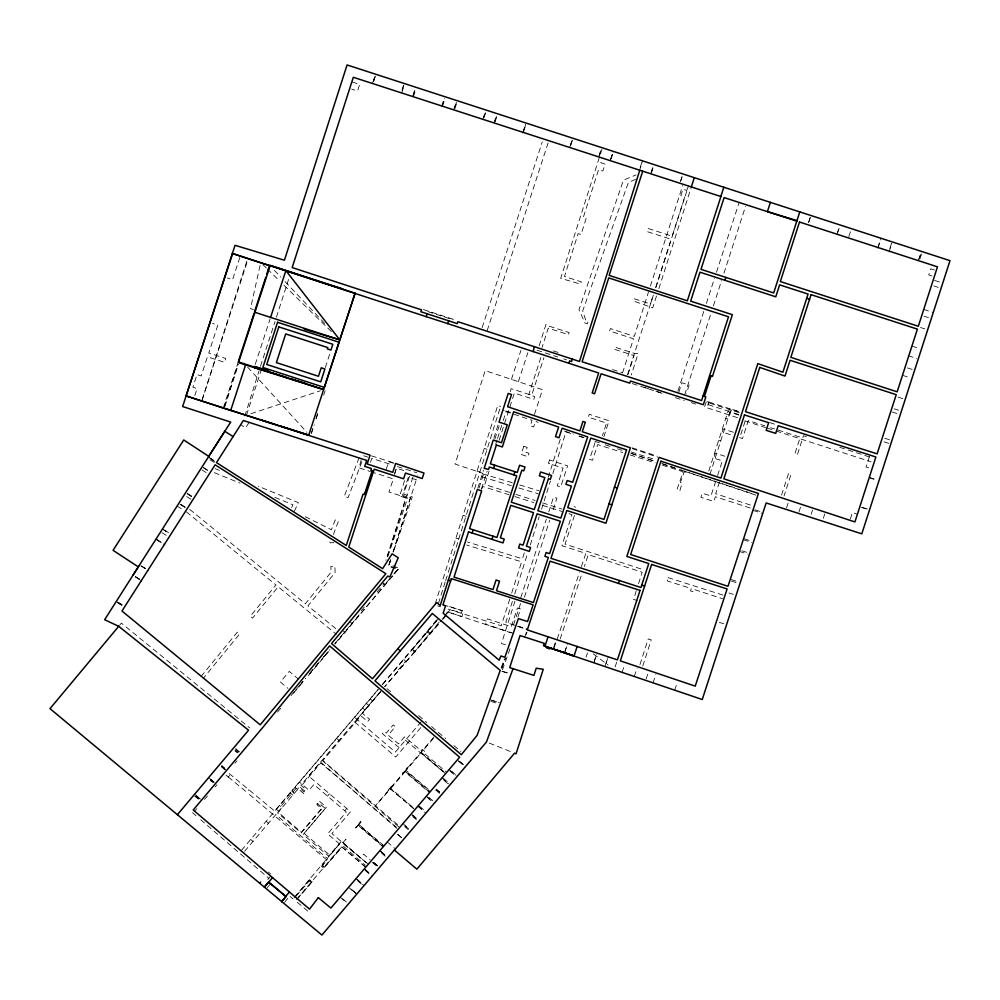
<?xml version="1.0" encoding="UTF-8"?>
<svg xmlns="http://www.w3.org/2000/svg" width="1000" height="1000" viewBox="0 0 1000 1000"><rect width="100%" height="100%" fill="white"/><g stroke="black" fill="none" stroke-linecap="round" stroke-linejoin="round"><path stroke-width="0.75" stroke-dasharray="5 3.75" d="M260.062 265.5L250.512 308.575L253.412 309.613M361.188 459.975L359.012 467.887L370.475 471.562M244.85 416.025L259.125 370.625M435.15 604.025L497.75 405.513L500.7 406.425M438.425 603.5L445.15 582.15L442.325 581.25M445.625 580.662L457.725 542.275M458.663 539.3L478.663 475.887L511.362 485.712M524.325 552.875L522.45 558.812L467.562 542.025M548.212 477.425L560.3 439.175M512.388 601.475L505.812 622.3L527.288 629.538M514.738 594.038L527.9 552.388M530.25 544.95L539.175 516.7M541.525 509.263L550.462 481M552.812 473.562L565.962 431.912L573.212 434.275M224.462 406.637L237.925 364.3M636.3 590.788L633.587 599.35L637.25 600.612M638.55 583.65L642.163 572.238L588.312 554.612L584.362 566.45M311.388 433.7L314.225 424.812M316.112 418.888L318 412.962M323.663 395.188L325.087 390.737M370.513 462.3L371.775 458.375L392.475 464.988M494.012 122.95L496.138 116.287M494.837 121.45L496.488 116.3M495.087 121.825L496.788 116.487M394.4 474.263L396.912 466.413L416.812 472.762M404.575 480.6L399.663 496L405.812 497.962L385.9 560.275M522.638 133.038L525.4 124.425M524.012 129.75L525.712 124.412M523.5 132.188L525.975 124.45M390.325 560.538L388.462 566.362L395.312 568.55M393.125 551.8L410.35 497.887L402.5 495.375L408.312 477.175L416.163 479.688L417.4 475.8M569.637 147.5L572.2 139.5M570.737 144.913L572.45 139.537M570.662 145.463L572.5 139.713M481.45 488.95L487.137 471.112M495.662 444.35L497.088 439.888M497.562 438.4L502.762 422.05M503.237 420.562L506.075 411.637L532.05 420.3L530.288 425.812L533.675 426.938L535.438 421.425L538.1 422.325M539.188 345.725L546.025 324.312L548.737 326.062L569.1 332.55L568.45 334.613L548.225 328.162L542.087 347.388M601.938 149.325L560.7 278.337L580.6 284.137L581.325 281.863L564.462 276.475L578.15 233.612L581.025 234.537L586.138 218.487L583.263 217.575L598.562 169.675L602.863 171.05L605.087 164.1L600.775 162.725L601.587 160.175M509.787 599L501.262 625.763L446.538 608.65M511.688 593.05L521.638 561.825L466.637 545M515 601.062L501.475 643.512L506.838 645.238M526.163 634.625L527 632M628.025 374.462L634.05 355.562L614.425 349.3L615.075 347.238L634.712 353.5L638.125 353.55L631.287 374.975M687.537 188.012L686.762 190.45L682.938 189.225L680.875 195.688L684.7 196.912L672.163 236.188L648.213 228.538L647.225 231.65L671.175 239.3L655.225 289.262L688.538 185.725M656.513 295.975L652.725 307.812L633.663 301.075L634.388 298.8L650.525 303.95L653.337 295.138L627.438 374.963M658.875 288.587L691.012 188.025M554.163 647.763L556.45 640.6M707.763 405.375L708.775 402.225L705.812 401.312M276.425 317.175L288.55 279.475M325.35 367.525L330.5 351.525M394.663 473.95L396.5 468.212L405.238 471.025M387.325 556.9L413.013 476.812M390.7 559.612L389.275 564.075L398.65 568.225L393.713 574.05M393.088 552.175L416.95 477.788M477.837 488.062L483.525 470.312M493.837 438.137L498.525 423.512M622.537 372.95L633.5 338.775L609.612 330.962L610.388 328.575L634.275 336.375L648.5 292.013M650.4 286.1L682.663 185.538M202.35 399.188L247.325 259.587M224.85 406.488L238.4 364.5M482.188 327.587L542.263 141.9M479.05 487.987L484.325 471.688M494.875 439.087L499.675 424.263M510.225 391.662L511.188 388.7L531.7 395.262L528.9 394.35L541.125 356.737M481.637 489.363L482.6 486.413L508.975 494.738M489.087 471.225L484.8 484.487L509.988 492.5M499.087 440.275L514.338 393.113L533.8 399.363L534.725 396.512L531.625 395.5L543.925 357.65M534.462 414.45L542.45 389.688L485.2 370.65L455.05 464.05L482.587 473.237M651.475 172.688L654.087 164.613M680.85 180.738L682.15 176.688M678.8 392.287L681.875 382.725L689.15 385.062L686.513 393.263M684.625 395.025L711.012 313.3M713.413 305.875L721.562 280.613M723.962 273.188L745.55 206.325M708.188 404.663L709.038 402.038M639.975 664.525L648.238 638.9L651.213 639.85L642.638 666.413M708.787 470.962L728.112 411.087L705.962 403.95M709.875 474.525L730.163 411.737L738.763 414.525M719.463 482.062L715.675 493.8L751.775 505.462M781.575 495.062L788.45 473.75L791.062 474.25L784.038 496.025M786.525 507.95L788.375 502.2M798.962 511.962L800.825 506.225M811.15 514.312L812.537 510M823.35 518.25L824.737 513.938M869.438 456.5L866.038 467.025L869.638 468.15M850.312 519.025L852.4 512.575L857.412 514.188M194.8 395.637L197.087 388.612L192.875 387.262L196.988 374.588L201.2 375.95L207.413 356.812L224.513 362.312L225.75 358.488L208.762 353.025L217.825 325.112L212.575 323.4M239.825 257.438L232.587 279.688L227.338 277.975M223.287 407.962L238.275 361.875M260.5 366.225L275.038 321.525M372.512 83.162L374.6 76.725M373.438 81.438L375.3 75.7M373.837 81L375.575 75.675M402.038 89.913L403.713 84.75M402.2 90.2L403.925 84.875M401.675 92.975L403.837 86.312M412.575 96.512L415.163 88.525M413.338 95L415 89.85M413.387 96.788L415.55 90.125M311.388 432.825L312.8 428.475M316.112 418.3L318 412.5M441.763 106L443.925 99.338M441.938 106.85L444.738 98.238M442.488 106.225L445.075 98.238M453.6 109.838L456.2 101.85M454.875 107.062L456.962 100.625M454.85 108.763L457.013 102.112M482.8 119.312L484.963 112.65M483.625 117.812L486.138 110.087M484.137 117.375L485.6 112.863M386.188 469.438L388.725 461.65L394.45 463.5M409.538 476.15L403.7 494.125L412.312 496.9L393.15 552.737M487.113 330.775L548.288 142.312M599.062 155.575L600.788 150.25M598.862 156.988L601.062 150.238M610.513 159.388L612.25 154M610.413 160.5L613.362 151.387M611.163 158.675L612.575 154.338M640.163 167.525L641.912 162.15M639.388 171.05L642.588 160.875M651.062 172.55L653.238 165.825M650.962 173.663L653.5 165.863M680.312 181.75L682 176.55M603.837 436.825L609.05 420.75L589.225 414.288L588.288 417.15L606.525 423.1L602.45 435.613M677.913 391.075L703.95 310.863M706.363 303.438L714.55 278.188M716.488 272.25L739.137 202.45M615.15 666.888L617.438 659.862M729.65 415.112L731.275 410.087L740.15 412.975M715.713 481.337L710.95 495.975L702.325 493.263L700.9 497.3L713.725 501.463L715.413 496.75L753.938 509.2M717.613 475.475L722.375 460.838L713.737 458.113L715.375 453.113L724.812 456.238M808.45 222.587L810.3 216.9M808.863 222.162L811.012 215.55M740.788 434.562L745.888 418.85M836.938 234.188L839.075 227.587M837.6 232.95L840.175 225.012M848.838 236.6L851.413 228.663M877.862 247.475L880.875 238.225M877.925 248.287L880.7 239.75M889.862 248.45L892.013 241.838M889.062 251.912L891.838 243.363M918.425 260.3L921.325 251.363M918.988 259.363L920.713 254.075M919.975 258.788L921.825 253.088M201.875 400.675L247.387 261.312M255.238 364.412L270.075 318.975M246.488 415.175L260.887 371.112M511.45 379.387L520.913 350.425M518.375 381.688L527.837 352.7M520.8 597.663L546.35 519.263M548.763 511.875L553.575 497.075L556.975 498.2L552.112 512.975M517.888 617.125L520.575 608.962L517.45 607.938L511.35 626.675L487.3 618.85L485.575 624.263L513.25 633.275M524.438 597.212L549.688 520.363M595.075 442.587L589.587 459.312L592.55 460.262L597.7 444.588L622.725 452.55M574.462 515.438L565.062 544.1L643.575 569.8M586.1 657.075L587.475 652.913M622.087 672.362L624.4 665.375M653.037 682.85L655.825 674.425M513.45 624.925L520.638 603.362M524.763 637.062L526.475 631.95M553.575 647.613L555.887 640.713M557.25 639.012L579.4 572.587M581.375 566.688L585.812 553.4L561.912 545.712L572.013 514.637L567.612 513.25M560.175 638.975L581.888 573.85M564.525 652.862L567.4 644.3M594.275 661.338L596.213 655.612M387.9 556.263L407.688 498.05L388.9 492.013L393.387 478.938L371.912 472.025M564.963 651.475L567.775 643.2M593.787 662.775L596.613 654.45M604.975 666.562L608.237 656.925M634.263 676.488L637.1 668.1M646.112 678.938L648.487 671.95M674.688 690.175L677.138 682.962M390.625 560.087L388.612 565.962L398.812 568.6L335.062 644.025M605.913 663.688L608.375 656.525M501.238 667.638L504.237 659.038M501.875 668.175L505.45 658.162M501.725 668.125L505.337 658.138M502.4 669.9L510.863 646.525M359.113 457.713L344.325 496.2L348.088 497.638L362.95 458.938M291.625 507.55L292.938 504.762L274.363 497.175M294.312 511.275L298.375 502.638L258.175 486.213M249.037 422.488L245.65 427.925L240.812 424.75M284.625 902.337L289.613 896.025L293.038 898.938M267.213 887.837L269.8 884.6M398.05 569.425L334.925 643.888M201.088 676.475L237.325 632.163L239.562 634L203.325 678.3M382.762 684.025L438.587 617.475M438.55 618.688L412.475 649.338L414.825 651.925L384.7 686.65L441.325 620.237M439.038 622.238L414.575 651.688L412.088 649.575M444.762 615.35L447.625 611.9L461.912 616.55L463.638 611.138L447.463 605.862M299.688 685.438L305.663 678.263M309.65 673.475L320.6 660.3M380.45 691.787L362.312 713.263L369.562 719.287L367.688 721.488L360.925 715.875L322.887 760.537L400.175 826.875M119.6 625.262L121.388 623.125L249.662 727.875M194.85 811L196.812 808.662M204.575 799.412L207.413 796.025M215 786.988L216.9 784.737M234.913 763.263L236.925 760.875M291.05 695.625L295.062 690.875M295.837 689.95L303.075 681.375M309.913 673.25L328.113 651.663M335.037 643.45L350.138 625.525M351.112 624.362L359.162 614.825M226.012 775.138L228.287 777.013L230.387 774.525M228.287 777.013L246.725 792.188L248.812 789.725M361.312 610.638L364.275 607.125M377.163 591.888L384.087 583.688L385.238 584.663M389.775 578.7L384.837 584.525L383.013 582.975M277.55 712.05L281.5 707.387M293.5 693.175L303.4 681.475M308.35 675.625L330.112 649.875M377.962 689.663L291.737 790.925L293.837 792.712L293.025 793.675L290.925 791.888L274.625 811.025L228.1 772.625M241.425 850.362L378.3 689.45M382.312 684.8L438.6 618.625M296.175 788.35L280.4 806.9L281.537 807.887L278.012 812.025L301.363 832.288L322.225 807.775L316.9 803.162L319.3 801.125L326.325 807.212L304.113 833.337L329.95 855.325L341.75 841.462L368.113 864.338M412.475 649.338L414.825 651.925L441.812 620.575M244.55 851.35L275.837 814.587L327.688 858.725L322.05 865.35L324.312 867.3L342.738 845.65L365.35 865.263M356.9 719.312L381.85 689.987M380.675 691.462L308.65 776.062L350.513 811.712L331.938 833.538L360.5 857.862L363.6 854.225L370.275 859.912M442.337 619.05L445.363 615.5M446.375 614.312L450.412 609.562L461.35 613.05L462.113 610.65L444.05 605.075M327.5 796.087L329.462 793.787M267.838 879.538L270.763 876.087M344.725 810.75L346.688 808.45M421.213 721.688L395.375 752.05L354.6 717.35M420.812 727.6L395.775 757.013L352.325 720.037M294.05 897.75L339.4 843.863L327.675 833.875L346.262 812.05L313.888 784.488L309 790.238L299.425 782.087M433.988 736.938L374.988 806.275L390.5 788.825L413.65 808.538M390.825 788.45L405.788 770.863L430.1 791.562M433.375 738.438L421.4 752.513L443.4 771.237M297.6 898.675L312.413 881.275L310.175 879.362L295.975 895.975M442.825 619.4L446.875 614.7M295.963 896.225L309.237 880.863L310.012 881.5L310.863 880.525L312.188 881.675L298.637 897.362M343.038 842.588L346.012 839.175L343.425 842.913M323.65 656.762L329.8 649.737M635.625 179.363L628.438 182.375L582.675 310.975L585.95 320.712L588.125 321.425L587.362 323.825L584.963 323.038L579 309.725L623.425 180.138L636.025 174.95M250.912 413.713L320.312 390.8M334.025 542.675L330 542.825L329.9 540.112M512.325 482.75L479.6 472.912L499.725 409.113L504.175 410.5M519.763 484.988L539.1 490.8M518.787 487.95L538.112 493.75M505.662 410.95L511.6 412.788M437.675 605.862L440.625 606.788M553.288 350.925L558.888 352.688M612.463 369.562L622.362 372.675M738.925 415.075L728.512 411.8L729.513 408.688L739.875 411.95L706.25 401.138M806.438 436.65L803.5 435.725L797.325 454.862L795.025 453.413L800.275 437.15L770.6 427.675M733.462 432.25L723.2 429.025L722.212 432.075L732.362 435.3M371.488 455.863L393.9 462.912M514.85 496.587L533.9 502.612M542.7 505.387L561.75 511.4M739.613 437.6L742.513 438.525L748.337 420.562L764.663 425.775M631.237 451.987L656.137 459.913M630.087 454.9L655.125 462.85M662.487 465.2L683.1 471.75L676.963 489.663L679.912 490.688L682.05 483.175L680.387 482.6L684.287 471.712L685.95 472.287M515.913 494.387L535.163 500.525M542.575 502.887L561.838 509.025M722.825 595.05L667.525 577.45L667.05 578.938L667.862 579.2L667.312 580.925L691.287 588.55L690.537 590.925L693.737 591.975L694.5 589.575L722.537 598.737M455.938 538.075L458.762 538.975M363.638 455.775L367.7 457.075M920.5 327.488L924.812 328.875M898.025 397.1L903.763 398.95M731.275 410.087L706.15 402.013L704.538 406.962L739.737 418.387M518.013 626.213L527.837 629.375M517.612 626.275L527.325 629.388M502.95 671.375L508.375 673.112M501.875 671.363L508.375 673.462M490.025 699.688L499.237 702.663M491.962 700.4L499.237 702.738M490.9 701.375L498.8 703.913M934.488 270.038L930.725 268.812L928.75 274.938L933.775 276.562M352.238 82.013L359.65 84.412L357.55 90.975L351.625 89.05M934.587 280.425L941.4 282.638M933.913 285.95L938.213 287.35M923.75 309.413L933.263 312.5M924.125 316.238L928.438 317.625M911.912 346.112L918.7 348.312M908.213 355.737L916.825 358.525M907.45 367.912L913.188 369.762M902.487 375.3L910.638 377.938M894.237 408.837L898.538 410.225M892.15 411.962L900.3 414.6M884.737 438.25L891.912 440.588M884.013 441.825L890.8 444.025M428 311.637L453.113 319.788M839.788 447.325L869.375 456.925M644.075 387.325L648.5 388.762M655.875 391.163L661.775 393.075M691.275 402.65L695.7 404.087M744.862 420.838L765.65 427.587M767.138 428.075L774.55 430.475M776.038 430.962L871.05 461.8M725.763 418.363L727.8 419.025M869.3 477.413L877.613 480.112M869.2 477.713L876.125 479.975M718.662 440.375L720.7 441.037M862.65 507.488L869.575 509.738M861.162 507.35L869.475 510.05M477.038 471.175L479.862 472.088M463.125 515.3L465.938 516.213M769.712 422.587L777.1 424.988M579.025 436.15L584.825 438.038M755.175 509.862L761.75 512M752.913 510.337L762.712 513.525M484.225 448.4L487.038 449.312M744.312 538.837L750.875 540.975M743.263 539.712L751.737 542.475M741.888 550.75L747.15 552.45M739.425 551.425L747.925 554.188M574.062 506.637L575.662 507.163M731.1 579.487L737.663 581.625M731.287 581.025L737 582.888M728.962 592.962L733.263 594.362M719.35 622.35L723.688 623.75M423.413 309.55L456.037 320.2M536.975 350.2L557.737 356.987M563.675 358.925L566.638 359.9M632.3 383.6L661.988 393.3M675.325 397.65L684.237 400.562M448.888 612.35L511.163 632.875M632.087 447.812L657.138 456.125M632.288 448.688L657.475 457.075M564.475 431.112L573.325 434.062M579.225 436.025L585.125 438M594.975 441.337L599.4 442.812M605.3 444.787L611.2 446.75M617.587 448.825L622.013 450.3M630.875 453.25L654.475 461.125M661.85 463.575L675.138 468.013M681.038 469.975L728.25 485.712M729.725 486.213L753.337 494.075M631.825 453.638L655.375 461.512M662.725 463.975L681.862 470.375M684.8 471.362L756.312 495.275M489.3 743.1L513.138 752.625M215.113 468.612L219.412 470.375M214.363 472.663L240.075 483.162M305.312 516.75L331.438 529.75L335.225 519.9L338.475 521.15L333.688 533.625L333.8 536.65M210.025 459.825L215.075 462.975M186.725 496.625L193.287 500.712M177.062 506.037L184.025 510.387M161.925 532.663L167.175 535.938M201.863 469.9L206.962 473.1M209.462 457.75L215.438 461.55M203.312 467.413L210.463 471.975M203.15 467.7L210.45 472.35M191.625 496.275L185.662 492.488L191.75 496.325M187.913 494.288L191.513 496.587M181.275 504.65L186.038 507.688M184.737 507.225L178.738 503.413L184.775 507.262M162.5 528.862L168.45 532.663M162.338 529.15L168.337 532.962M156.062 538.962L162.025 542.75M155.912 539.237L165.025 545.037M140.662 565.825L148.6 570.825M135.488 576.525L141.45 580.312M135.55 576.938L142.062 581.087M118.85 602.65L122.425 604.913M116.3 601.4L122.312 605.225M117.425 602.525L122.638 605.837M209.513 457.738L215.588 461.613M210.512 458.8L215.3 461.85M164.925 530.375L168.55 532.688M157.1 540L161.938 543.075M135.338 576.8L141.363 580.65M117.312 602.463L122.125 605.525M426.825 631.725L429.5 633.725M593.325 653.863L608.088 665.037M368.263 864.087L340.812 841.862L328.688 856.1L303.15 834.525L325.312 808.487L318.475 802.712L316.85 804.625L321.763 808.787L301.225 832.9L277.613 812.938L298.15 788.825L303.65 793.487L305.287 791.562L300.163 787.237L320.838 762.95L398.375 828.975M189.7 509.375L305.338 603.763L331.087 572.212L330.875 566.438L334.9 566.287L335.125 572.562L307.938 605.887L336.85 629.475M186.35 511.825L275.938 584.95L250.312 616.287L252.55 618.112L278.175 586.775L336.4 634.312M235.4 750.55L237.738 752.475M221.762 766.413L227.438 771.1M221.537 767.013L225.037 769.912M210.487 779.8L213.912 782.625M210.263 780.4L212.6 782.325M194.938 795.975L198.35 798.787M194.862 796.312L198.375 799.212M399.05 747.55L382.388 733.7L384.263 731.5L386.225 733.138L393.25 724.887L395.375 726.65L388.125 735.163L398.562 743.85L404.538 736.838L421.125 750.688L422.287 749.338L424.588 751.287L423.438 752.625L446.662 772.275M405.337 740.15L444.3 772.675M234.938 750.788L237.188 752.688M298.738 679.388L289.275 671.388L280.35 681.95L287.938 688.35M235.475 749.425L238.713 752.15M365.6 867.025L342.038 847.125L323.862 868.162L322.525 867.013L323.325 866.1L322.562 865.45L327.113 860.175L246.725 792.188M221.5 766.237L224.688 768.938M208.475 777.613L213.738 782.062M194.312 793.938L200.15 798.875M196.737 796.663L199.112 798.662M413.7 808.6L390.15 788.625L387.65 790.788L392.863 784.663L390.475 788.238L415.163 809.262M427.85 631.263L430.7 633.488M412.362 649.45L414.738 651.462M403.725 659.587L405.637 661.213L398.312 669.837L396.4 668.2M349.688 621.5L352.25 623.688M342.388 630.138L344.95 632.325M387.038 688.65L390.562 691.65M418.7 715.6L426.9 722.588M431.587 726.587L445.662 738.562M453.862 745.55L460.9 751.538M459.762 761.45L464.475 765.45M458.587 760.775L463.188 764.688M458.363 761.05L465.25 766.912M370.238 698.975L372.537 700.925M451.525 771.213L457.275 776.1M449.137 769.562L456.025 775.438M449.888 771L454.487 774.912M366.413 703.425L368.775 705.438M445.387 773.587L421.075 752.887L406.112 770.475L430.412 791.162M362.475 707.85L365.025 710.013M443.438 778.388L449.175 783.275M441.775 777.825L448.85 783.85M443.938 780.325L449.675 785.212M436.312 789.087L439.75 792.025M436.075 789.275L439.65 792.325M435.65 790.05L441.4 794.938M429.663 792.237L404.975 771.213L407.688 767.25L402.475 773.375L404.65 771.587L429.338 792.613M429.1 797.55L433.7 801.462M426.287 796L432.225 801.062M427.3 797.525L434.188 803.4M419.65 806.325L426.538 812.2M417.975 805.763L423.913 810.825M417.837 806.312L425.875 813.162M336.688 738.413L339.175 740.537M412.413 814.825L417 818.737M412.312 815.138L418.05 820.025M411.975 815.188L417.863 820.2M412.9 816.762L416.35 819.7M402.825 823.562L408.7 828.575M405.15 825.875L408.587 828.812M404.588 826.525L410.337 831.413M397.75 834.375L403.488 839.262M397.675 834.375L401.25 837.425M387.175 841.938L395.337 848.825M384.038 845.825L358.938 824.45L360.675 821.637L355.625 827.575L358.612 824.837L382.575 845.238M380.037 850.713L385.763 855.6L379.9 850.675M380.85 851.75L386.725 856.75M381.775 853.325L385.213 856.25M295.025 787.375L297.325 789.338L298.863 787.513L303.988 791.963L305.637 789.262L300.887 785.138L320.487 762.1L396.763 828.288M373.85 862.625L377.287 865.55M373.488 862.775L379.35 867.763M372.125 862.275L377.875 867.175M290.1 792.837L292.787 795.125M235.75 748.662L239.975 752.262M365.637 867.188L341.512 846.65L295.5 900.7L308.125 911.45M365.337 869.9L370.05 873.913M364.963 870.238L372.075 876.3M279.55 805.562L280.7 806.538M276.25 809.112L278.938 811.388M357.15 879.362L361.9 883.413M355.85 878.662L364.075 885.662M357.875 881.05L361.4 884.05M221.612 765.35L224.75 768.012M351.05 889.1L356.9 894.075L351 888.988M348.525 887.275L356.725 894.262M321.138 865.938L323.425 867.887M266.188 821.263L268.488 823.225M210.662 779.137L214.213 782.163M342.612 898.825L347.35 902.862M340.15 897.113L346.012 902.113M309.175 879.987L311.462 881.938M250.712 839.45L253.012 841.413M196.637 795.925L202.463 800.875M373.75 862.6L377.225 865.562M364.275 868.6L370.213 873.662M192.5 812.663L196.025 815.7M200.725 819.737L268.863 878.325M382.975 846.875L358.413 825.638L355.725 827.962L361 821.888L358.75 825.263L383.263 846.538M322.212 760.462L399.462 827.513M268.35 872L270.613 873.962M262.938 264.688L266.262 267.938M267.375 269.025L279.562 280.938M284 285.262L331.637 331.825M274.375 270.338L280.788 277.113M285.062 281.625L326.763 325.65M247.662 367.175L306.887 432.312M413.625 650.312L414.825 651.925M523.775 446.262L521.15 454.475L527.888 456.675L528.975 453.275L525.625 452.188L527.163 447.4L523.775 446.262M549.538 459.975L548.45 463.375L563.088 468.137L557.263 485.85L560.662 486.975L567.6 465.863L549.538 459.975M145.575 568.575L140.812 565.55L145.662 568.6"/><path stroke-width="1.5" d="M639.725 170.362L579.487 361.45L457.85 321.7L457.225 323.612L420.9 311.75L421.525 309.837L292.175 267.575L353.312 77.275L720.913 196.537L687.337 300.788L609.15 275.4L642.675 171.312M703.138 395.775L728.5 316.788L608.725 277.913L582.1 361.763L701.587 400.562L703.138 395.775L704.5 396.213M472.125 533.013L473.15 529.8M493.638 468.4L494.663 465.188M491.987 539.388L493.025 536.175M513.837 474.875L514.875 471.662M799.775 211.9L773.688 292.95L701 269.35L724.125 197.575L796.787 221.163M724.938 280.3L725.875 277.4M238.612 360.788L253.95 313.612M265.788 277.188L254.425 312.137L339.775 339.85L355.1 293.212L270 265.413M266.725 274.275L269.575 265.538M568.837 363.263L569.612 360.863L571.538 361.5L572.312 359.1M691.325 186.925L694.325 177.675M720.825 196.5L723.825 187.25M618.513 583.413L619.45 580.538M770.413 202.362L767.4 211.625L796.963 220.613M355.1 293.212L308.738 435.112L223.6 408.175L186.088 395.925L232.575 253.575M230.7 410.425L245.575 364.9L323.625 389.575L238.275 361.875M270.55 317.5L285.875 270.587L339.775 339.85L304.188 329.188M232.4 253.438L426.15 316.637L427.088 313.762M426.15 316.637L447.7 323.612L448.625 320.8M534.325 346.688L533.225 351.625M394.538 849.775L321.925 935.05L50 708.637L118.713 626.325L248.562 730.238L177.362 814.725M577.188 646.425L574 656.062L544.95 646.213L548.062 636.788M513.013 668.675L486.488 741.975L394.438 850.088L416.863 869.175L514.55 753.188L516.05 753.787L543.263 669.275L536.213 668.213L533.9 675.4L509.725 667.613L520.05 635.55L544.225 643.337L543.45 645.725L546.8 646.8L546.475 647.812L549.812 648.938L550.125 647.975L702.25 699.513L766.15 502.95L861.8 533.837L950 260.663L347.075 64.95L284.425 260.225L235.037 245.312L182.638 406.55L230.712 422.075L208.688 456.325L183.75 439.975L113.062 550.325L138.287 566.875M138.675 566.3L104.637 619.712L118.713 626.325M132.938 575.275L224.788 431.287L233.113 436.587L243.35 420.5L366.675 460.4L364.725 466.375L371.4 468.525L370.85 470.2L372.212 470.65L364.4 494.538L363.038 494.1L346.262 545.475L216.488 462.612L233.113 436.587M259.613 883.238L260.562 882.062M400.238 650.888L374.95 680.875L461.312 754.712L477.137 735.325L500.2 670.387L432.3 613.475L400.238 650.888L397.762 648.763M268.7 882.175L285.938 896.525L281.688 901.625L285.938 896.525L268.575 882.075L264.3 887.15L272.6 877.663M285.675 896.375L289.438 892.013M254.55 367.612L267.987 371.712M286.425 377.438L254.275 367.35M290.85 378.8L305.587 383.387M261.588 420.125L274.85 424.338M280.75 426.213L308.738 435.112M448.338 580.112L450.637 580.85M255.138 366.613L268.475 370.9M806.712 298.288L809.587 299.225M709.538 375.65L710.975 376.112M270.387 265.45L342.675 288.913M254.062 366.388L268.788 371.175M245.575 364.9L238.487 362.6L270.087 265.85L232.575 253.588M614.462 487.137L617.325 488.062M609.025 503.875L611.888 504.8M186.088 395.925L370.087 455.138L367.2 463.988L392.762 472.337L395.65 463.5L424 473.05L422.212 478.525L405.487 473.05L403.612 478.787L374.225 469.188L348.775 547.075L382.625 568.663L392.088 553.837L398.225 557.75L389.9 576.975L387.8 576.038L331.538 643.562L372.475 678.737L436.737 602.537L440.2 605.487L477.425 489.387L481.65 490.962L469.562 528.65L496.95 537.438L516.712 475.8L489.325 467.013L488.562 469.412L484.188 468.325L493.237 440.075L501.5 442.725L507.25 424.775L499 422.125L508.2 393.425L511.55 394.525L507.562 406.712L579.875 430.9L582.95 421.438L585.337 422.212L582.263 431.7L630.4 447.8L605.913 523.212L566.788 510.513L550.975 558.312L640.962 587.525L648.75 563.55L626.85 556.438L659 457.375L720.938 478.088L757.812 363.625L782.9 372.212L808.075 294.075L779.613 284.862L775.775 296.8L699.975 272.188L690.65 301.15L732.35 314.675L712.463 376.413L711.025 375.95L704.4 396.525L705.825 396.987L703.337 404.725L630.462 381.012L629.763 383.162L601.087 373.8L594.575 393.762L592.175 392.987L598.7 373.013L447.7 323.612M641.75 585.1L644.625 586.038M372.062 471.125L373.438 471.575M365.025 492.625L366.413 493.088M544.95 646.213L574.062 655.837M278.812 326.912L266.737 364.487L320.75 381.85L324.888 368.975L321.225 367.8L318.463 376.275L276.375 362.612L285.712 333.925L327.8 347.587L327.375 348.913L330.962 350.075L332.825 344.275L278.812 326.912M451.35 578.625L442.9 604.95L445.538 605.8L443.162 613.225L499.188 660.188L500.9 655.975L504.862 657.288L518.387 618.6L527.562 621.538L533.088 604.837L451.35 578.625M468.537 531.862L454.025 577.112L492.975 589.6L496.037 580.025L499.538 581.138L496.463 590.712L533.438 602.575L548.35 557.463L544.9 556.35L546.125 552.513L549.612 553.638L560.325 521.25L537.1 513.812L526.4 546.188L530.562 547.525L529.338 551.362L518.562 547.9L519.788 544.075L523.1 545.138L533.513 512.65L510.775 505.363L500.35 537.837L504.237 539.087L503 542.913L468.537 531.862M496.375 445.037L490.363 463.812L517.263 472.438L519.562 465.25L525.037 467.013L523.775 470.825L521.862 470.213L511.287 502.2L534.263 509.562L544.837 477.587L539.338 475.812L540.6 472L551.613 475.525L550.35 479.35L548.438 478.738L537.863 510.712L560.837 518.088L571.413 486.1L565.913 484.338L567.175 480.525L572.675 482.287L587.688 436.9L562.112 428.225L558.962 437.775L555.487 436.587L558.638 427.038L513.638 411.775L502.362 446.962L496.375 445.037M799.513 222.037L780.337 281.55L918.325 326.262L937.475 266.825L799.513 222.037M744.45 414.925L723.863 478.825L854.925 521.925L875.888 457L778.2 425.725L775.738 433.387L766.162 430.325L768.625 422.663L744.45 414.925M759.75 367.425L745.487 411.712L877.125 453.862L896.225 394.675L790.075 360.275L784.987 376.062L759.75 367.425M811.05 294.675L790.85 357.362L897.163 391.812L917.4 329.137L811.05 294.675M277.562 322.287L262.875 367.475L324.325 387.425L339 342.238L277.562 322.287M626.55 449.875L603.975 519.412L567.725 507.65L590.75 438.05L626.55 449.875M660.925 461.225L630.65 554.5L727.987 586.3L758.45 493.45L660.925 461.225M640.037 590.4L617.438 659.862L527.3 629.913L550.037 561.175L640.037 590.4M651.625 564.475L620.337 660.863L695.225 686.137L727.1 588.975L651.625 564.475M141.337 580.625L121.975 611.025L260.2 724.825L385.863 573.713L215.125 464.812L141.337 580.625M318.363 897.65L309.525 909.137L193.225 809.987L262.887 727.325L329.613 645.888L459.625 757.237L330.887 908.075L318.363 897.65"/></g></svg>
